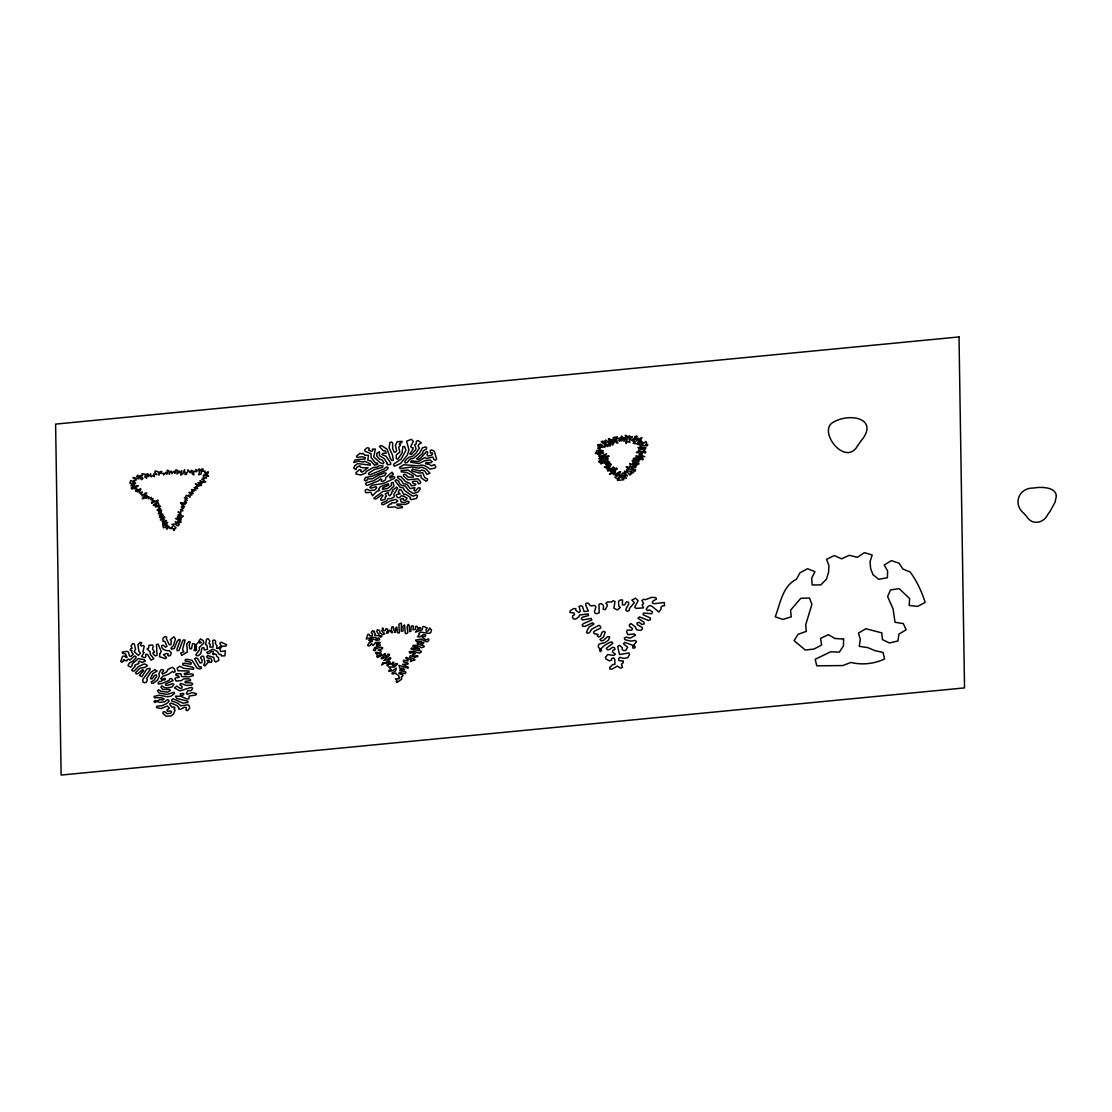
<?xml version="1.0" encoding="UTF-8"?>
<svg xmlns="http://www.w3.org/2000/svg" width="1112" height="1112" viewBox="0 0 1112 1112"><rect width="100%" height="100%" fill="white"/><g stroke="black" fill="none" stroke-linecap="round" stroke-linejoin="round"><path stroke-width="1.5" d="M857.63 445.69C845.815 467.054 818.668 432.804 832.012 423.019C849.304 411.801 879.564 418.473 861.383 440.477M625.639 439.713L626.209 437.683L625.278 435.265L626.723 435.668L627.515 437.53L625.986 443.507L627.557 441.506L629.92 442.493L628.586 436.849L629.35 435.668L630.254 437.141L632.492 436.557L630.17 438.865L631.491 440.394L633.312 438.698L633.103 441.7L634.646 439.977L634.674 436.682L637.176 436.085L635.869 437.516L636.008 439.518L637.551 438.142L638.399 438.211L638.205 439.518L633.256 443.368L637.148 443.855L640.303 438.225L641.971 437.739L640.734 440.074L641.457 440.95L639.08 441.964L637.996 444.578L639.372 444.675L639.942 442.659L642.444 441.909L642.819 442.965L641.207 443.966L642.903 444.022L645.891 441.408L646.795 443.007L645.613 444.744L647.851 444.814L646.781 445.954L640.498 445.161L640.192 446.218L642.041 446.913L637.982 447.705L639.706 448.775L643.848 447.372L646.058 447.955L640.762 449.568L645.141 449.873L643.278 451.541L645.78 451.778L645.405 452.931L640.79 451.722L638.552 449.873L638.58 451.514L636.272 452.487L642.069 453.335L642.236 454.377L639.845 453.779L639.039 454.655L644.835 456.684L635.786 455.948L636.356 456.99L642.11 457.602L643.264 459.284L642.625 459.798L638.107 457.727L637.162 458.519L639.539 459.159L639.692 460.243L634.882 458.019L633.298 458.519L639.011 461.786L632.311 460.159L632.603 461.8L638.913 463.482L638.747 464.163L632.575 463.468L636.898 465.233L636.133 466.164L629.753 463.523L630.49 465.15L629.67 466.873L632.881 466.317L635.786 467.471L631.394 467.874L631.866 469.139L635.633 469.681L634.896 471.46L633.673 470.056L631.171 470.098L627.627 466.651L626.139 466.943L628.892 469.153L626.598 469.5L626.89 470.626L633.645 472.239L632.394 473.17L630.254 472.475L631.032 474.101L630.004 475.032L627.126 471.988L624.402 471.182L625.722 472.753L625.208 473.337L622.567 473.198L626.195 474.268L627.529 475.839L624.013 475.255L622.65 476.019L624.972 476.45L626.487 478.396L621.26 477.368L623.901 479.731L617.494 480.426L622.372 474.657L621.886 474.143L617.202 478.966L614.922 477.201L619.301 474.893L620.635 471.627L619.148 471.877L618.731 473.907L616.854 475.491L615.534 475.158L617.785 472.989L614.38 474.755L613.212 474.337L615.603 471.738L609.404 474.407L617.341 468.833L616.354 467.999L610.321 471.724L614.338 467.957L613.421 466.943L610.891 469.764L607.944 471.071L607.486 470.529L611.03 468.319L607.319 469.153L606.485 468.402L610.53 466.109L605.665 467.679L604.372 467.137L611.378 464.594L610.53 463.787L605.818 464.733L609.668 462.953L609.529 461.869L604.636 463.523L608.292 460.91L600.772 463.843L602.718 461.591L608.139 458.978L607.736 457.838L604.303 459.756L602.843 459.353L599.674 462.564L598.617 461.647L602.106 458.575L609.154 456.156L605.97 455.976L598.868 458.811L606.638 453.779L599.159 456.712L598.77 455.753L600.911 453.974L597.436 454.169L599.771 453.043L602.982 453.39L603.51 452.375L599.326 452.097L595.462 453.613L597.019 450.221L598.006 451.152L603.177 450.735L599.02 449.86L600.258 448.372L597.895 448.553L598.089 447.455L599.66 446.732L602.329 447.455L600.424 445.439L597.881 445.954L597.658 444.842L600.911 444.3L604.024 447.26L605.373 446.746L604.497 445.676L605.109 445.147L607.903 446.635A2.766 2.113 -12.1 0 0 607.277 444.772L603.468 443.799L601.175 441.589L602.885 441.144L604.219 442.659L606.374 442.91L604.719 440.964L605.637 440.074L607.444 441.311L609.835 446.107L610.571 445.662L608.389 438.753L609.765 438.67L610.099 441.228L612.517 445.064L613.546 443.897L610.961 439.907L612.281 439.824L614.13 442.645L614.797 442.159L613.018 437.822L614.964 437.002L615.228 440.213L616.938 443.16L617.799 442.993L615.826 438.211L616.382 436.877L617.243 436.738L617.368 438.656L619.843 438.045L618.828 440.713L620.037 441.2L621.58 435.987L622.553 436.96L621.761 440.95L624.166 437.516L624.888 437.822L623.762 441.2L625.152 441.061M861.105 440.866L857.936 445.203M159.794 653.967L159.502 656.678L165.563 658.693L166.564 657.498L163.436 654.704L166.689 653.495L168.259 653.953L167.731 655.288L169.038 656.08L170.539 655.246L171.29 652.73L169.399 650.701C166.105 650.895 161.282 649.783 161.601 645.585L163.325 645.238L165.452 647.184L166.967 646.378L164.784 641.429L163.103 641.207L162.894 638.524L163.909 637.329L165.396 636.481L166.772 637.19L166.314 638.538L169.191 644.682L170.914 644.738L171.304 640.804L170.303 639.775L174 636.731L175.404 639.053L173.305 645.794L171.012 648.032L171.526 649.283L174.403 648.31L176.947 641.68L178.976 639.372L180.366 640.067L176.864 649.45L177.225 650.742L178.962 650.492L182.576 641.151L183.438 639.9L185.134 640.081L182.521 649.491L183.855 651.743L180.756 652.994L181.701 655.371L187.386 651.952L186.733 644.029L188.72 641.624L190.263 642.097L189.207 644.738L189.749 648.713L191.445 648.866L192.626 643.584L194.28 643.834L196.421 646.183L196.393 647.559L193.905 650.159L195.309 650.854L196.796 650.02L194.656 647.684L194.683 646.294L198.158 642.541L200.243 641.749L201.328 642.722L199.59 642.931L198.812 641.36L200.41 638.955L203.079 640.47L203.913 642.972L199.368 647.295L199.409 649.964L195.74 654.829L196.907 655.732L198.645 655.51L200.799 653.397L201.995 647.99L203.691 647.518L204.358 650.006L207.457 649.241L207.013 645.294L205.609 644.599L206.498 639.275L208.152 638.705L209.807 640.929L208.986 643.57L210.279 644.376L209.876 647.101L213.198 646.962L212.698 640.359L214.435 640.067L215.617 640.971L215.394 643.626L217.076 645.85L216.562 648.352L220.468 648.282L221.622 647.142L219.828 643.153L221.219 642.208L226.653 644.779L225.931 646.086L220.301 646.378L219.147 647.518L220.829 651.535L225.458 650.77L224.832 655.858L221.357 655.899L221.149 654.565L219.439 654.44L216.965 651.118L212.726 649.172L206.846 652.313L207.527 653.495L209.264 653.508L211.683 651.41L213.351 651.646L213.435 654.579L212.726 653.717L216.423 654.454L216.409 655.816L218.536 657.762L218.8 660.361L215.797 661.974L214.588 661.098L213.726 657.317L207.555 655.58L206.679 656.831L207.555 657.943L210.835 658.429L212.003 660.848L211.544 662.196L209.793 662.335L207.013 660.681L208.639 660L209.306 661.209L204.858 666.005L203.691 665.101L204.955 662.543L203.885 657.359L203.274 656.136L201.536 656.414L200.521 657.609L202.064 659.916L201.897 662.627L200.202 663.086L197.533 658.512L196.087 657.873L194.6 658.721L199.243 666.922L200.98 666.783L201.536 668.034L200.077 668.91L197.088 668.27L192.015 660.292L187.108 659.291L185.384 659.611L185.176 660.973L190.055 662.001L191.222 662.905L190.916 664.267L184.453 663.183L182.757 663.614L182.882 664.962L192.432 667.144L193.71 667.951L193.405 669.313L183.689 668.34L179.727 666.213L177.155 668.173L177.948 670.758L188.859 671.009L189.096 672.329L184.217 673.497L184.745 674.762L191.5 673.9L193.099 674.303L193.335 675.623L188.331 676.972L181.52 676.471L181.006 673.83L176.085 673.691L175.821 675.053L178.782 676.165L179.088 677.472L176.057 677.569L174.904 678.681L176.155 681.086L181.312 680.558L183.675 678.807L188.818 678.945L190.43 679.321L190.513 680.669L185.315 681.295L185.023 682.657L191.598 682.935L192.737 683.866L191.778 685.089L186.566 685.437L180.756 683.435L179.866 684.686L182.104 686.549L181.993 687.911L180.366 688.55L176.808 686.062L174.487 687.897L179.783 690.913L191.264 687.369L192.612 688.106L192.029 689.44L191.083 690.649L187.789 690.677L186.385 693.235L187.191 694.361L192.098 692.567L196.463 693.652L195.907 694.986L189.151 696.042L188.859 698.767L187.122 698.989L181.465 696.598L180.505 695.111L180.311 693.777L183.689 693.346L183.591 694.708L179.977 696.307L175.46 696.168L176.808 698.447L187.831 701.144L187.928 702.492L182.966 703.145L173.208 698.795L171.707 699.615L171.721 700.963L177.684 703.118L180.992 705.842L187.789 704.841L189.123 705.592L189.693 708.219L187.706 710.582L186.051 710.29L186.288 707.593L184.689 707.19L180.297 709.4L178.726 708.956L178.851 707.593L176.891 705.522L171.165 703.131L169.663 703.952L170.247 705.175L172.165 707.274L173.889 706.898L174.959 707.885L173.986 709.095L175.043 710.082L173.611 713.987L171.026 715.975L166.077 716.17L162.866 713.306L163.144 711.93L164.882 711.736L166.967 713.626L170.386 713.334L171.582 712.25L170.984 711.027L167.551 711.263L166.911 710.054L169.385 707.955L167.259 706.009L160.879 708.594L156.389 707.468L157.126 706.176L162.088 705.675L166.744 703.507L168.996 701.45L168.76 700.129L167.147 699.754L164.798 701.783L159.669 702.423L154.971 700.49L153.998 701.7L155.207 702.562L159.711 699.559L163.075 699.962L164.076 698.767L161.129 697.71L154.359 697.697L154.151 696.362L159.224 695.222L167.412 696.737L170.887 696.307L174.584 693.415L173.958 692.206L167.37 694.43L159.155 693.026L157.431 690.83L158.585 689.704L161.101 691.303L167.815 692.123L170.483 690.371L169.288 689.496L162.574 689.329L160.879 687.105L161.893 685.909L164.298 687.466L167.634 687.855L172.207 686.91L173.847 684.394L172.582 683.574L167.676 685.353L165.952 685.312L165.452 684.047L173.083 680.544L171.178 678.431L169.497 678.932L169.33 680.294L161.574 683.713L158.238 683.936L158.279 682.573L159.377 681.42L161.073 681.587L163.228 678.876L164.868 678.209L165.507 679.432L163.853 680.071L160.67 678.612L162.755 676.291L168.718 674.178L172.513 671.342L173.528 672.357L175.168 671.745L174.556 669.146L172.36 667.242L168.037 669.327L166.814 671.759L162.63 674.136L161.81 673.01L163.686 670.55L162.686 669.535L160.948 669.744L158.891 673.622L159.35 676.221L157.417 680.169L153.442 683.129L151.705 683.241L151.26 681.962L154.095 680.155L156.625 676.388L156.486 675.04L154.749 675.095L152.177 678.862L150.481 678.737L152.831 673.538L157.112 671.078L154.763 669.66L150.732 672.371L146.576 678.667L147.409 679.793L146.27 682.42L144.532 682.643L142.975 682.156L142.753 679.529L150.064 669.702L150.009 668.354L146.756 669.035L141.947 676.624L139.375 675.401L143.49 670.689L142.781 669.521L137.999 673.566L136.276 673.914L135.525 672.76L139.917 668.187L144.88 667.381L147.535 665.601L145.005 663.989L143.281 664.323L138.583 666.477L134.204 671.05L132.481 671.009L131.716 669.855L135.122 666.463L134.858 665.143L138.972 663.405L138.374 662.182L139.556 661.084L142.211 662.502L145.269 661.07L144.616 659.875L138.43 658.54L132.37 663.711L131.744 666.435L130.132 667.089L127.963 665.407L129.478 662.863L132.62 661.404L135.914 657.984L136.011 656.622L134.594 655.955L129.882 660.139L128.964 659.068L127.296 659.597L126.81 660.945L123.21 660.18L124.558 659.819L121.959 662.293L120.666 661.501L122.598 656.261L126.518 656.247L127.074 657.484L125.42 657.22L125.878 654.134L122.681 653.328L122.167 652.077L127.088 651.368L128.464 652.091L129.423 655.941L130.966 656.441L133.259 654.203L131.508 652.035L131.869 650.673L130.257 650.284L130.521 648.922L132.189 648.393L130.994 646.016L132.675 643.556L134.288 643.945L135.511 649.06L134.232 651.66L138.347 655.371L140.39 653.244L138.819 651.159L137.93 644.585L140.112 642.291L141.697 642.708L140.348 645.308L141.669 646.072L143.295 645.419L144.24 646.475L142.878 651.715L144.073 652.591L141.599 656.358L144.351 657.776L145.797 656.9L145.686 654.342L147.409 654.37L151.065 660.125L153.831 658.679L150.328 654.384L150.064 651.729L147.076 648.852L148.605 648.074L148.98 645.363L152.455 644.96L153.206 646.114L152.525 648.838L154.637 652.244L152.956 652.758L153.206 654.078L155.471 655.899L157.084 655.232L156.431 644.571L158.126 644.126L161.254 651.437L159.794 653.967M387.212 463.384L387.212 464.747L390.646 464.482L390.729 463.12L386.114 456.254L381.916 454.544L382.973 453.362L386.17 453.126L385.767 451.833L384.974 450.694L383.237 450.707L379.512 446.635L380.651 445.509L382.222 445.968L387.171 449.331L390.256 458.144L391.619 460.521L393.356 460.271L392.466 455.03L389.103 447.761L389.923 442.507L391.605 442.02L392.647 443.021L392.619 448.414L394.121 452.139L395.872 451.958L396.609 450.666L395.427 445.509L397.123 441.686L402.057 441.381L401.766 442.743L400.028 442.951L399.25 444.244L400.64 444.939L398.749 447.107L399.806 452.084L396.261 455.017L396.317 458.617L397.804 459.2L401.96 453.168L402.933 446.593L404.671 446.551L405.922 450.36L400.987 459.256L394.051 463.857L393.551 465.191L394.593 466.192L400.64 463.398L407.326 455.072L408.966 449.873L406.603 441.186L411.384 439.309L413.358 441.353L410.815 446.343L411.343 447.594L413.011 447.816L412.969 449.178L409.786 453.96L411.315 454.474L415.513 449.943L416.083 448.609L414.623 444.856L416.096 444.008L416.361 441.283L417.917 440.533L421.406 442.784L418.571 444.578L418.098 445.926L419.405 448.122L415.985 453.112L412.441 456.406L409.077 457.213L406.519 459.27L404.726 461.73L405.338 462.953L407.062 462.606L410.106 459.061L413.525 458.283L419.669 452.973L422.49 447.816L425.674 446.899L426.772 447.858L426.146 449.178L423.255 450.86L422.518 453.515L416.583 458.825L417.917 459.576L420.892 457.922L426.619 451.375L427.731 452.334L427.05 454.891L427.898 456.003L431.345 455.308L432.596 454.252L432.304 452.931L430.552 453.098L430.219 450.429L431.901 449.915L434.458 451.528L436.585 459.089L435.404 460.187L433.944 459.576L432.902 457.088L426.049 458.45L425.062 457.421L418.056 461.619L411.398 460.827L410.606 462.105L418.668 463.565L424.812 460.702L430.024 459.923L432.179 461.716L430.858 462.717L425.979 462.509L425.507 463.857L428.815 464.177L431.303 465.845L434.514 464.594L435.862 466.804L435.042 468.069L430.066 469.139C426.98 466.706 422.546 463.551 418.626 465.914L403.712 464.733L399.611 467.248L399.903 468.569L411.982 467.04L418.543 468.221L421.823 467.137L426.063 469.028L429.941 473.156L427.008 474.393L424.687 470.946L421.559 470.028L420.294 471.085L412.33 469.125L411.704 470.445L412.969 471.266L419.224 473.059L422.657 472.697L424.673 477.507L427.397 478.966L427.467 480.315L426.049 481.218L421.114 477.854L420.948 475.213L417.862 476.353L416.361 475.783L408.048 470.028L401.237 470.529L401.265 471.877L406.353 472.308L413.136 475.783L413.275 477.131L408.312 477.229L405.227 474.254L403.489 474.574L403.489 475.936L407.77 479.786L418.042 478.883L420.725 482.01L420.308 483.372L418.585 483.748L417.222 481.371L413.859 481.176L412.33 481.982L412.997 483.178L415.874 484.137L414.873 485.332L411.44 485.791L409.925 483.484L405.644 481.621L400.751 476.464L397.596 476.436L397.609 477.799L401.279 480.315L403.517 483.789L406.867 484.22L410.231 488.585L414.943 487.598L413.872 490.225L415.11 491.073L418.446 487.765L420.114 488.001L420.072 489.363L418.265 491.81L413.386 493.533L408.535 490.42L405.227 485.958L401.877 485.541L399.625 483.706L398.721 481.19L396.108 479.703L394.982 480.829L400.167 487.251L403.364 488.001L404.49 490.475L411.774 495.549L413.275 496.133L416.5 494.84L417.556 495.841L416.402 498.496L411.287 499.635L409.994 498.829L410.634 497.523L405.644 494.256L403.92 494.618L401.182 489.919L399.569 489.53L398.221 492.088L400.223 493.978L397.151 494.214L396.08 495.382L397.609 497.676L399.333 497.745L401.488 495.674L404.393 496.633L407.048 498.134L406.339 499.441L405.032 500.456L403.461 500.011L403.434 498.662L401.71 498.565L400.348 499.538L401.279 502.054L404.615 502.527L407.701 501.178L409.119 501.846L408.493 503.166L405.338 504.431L397.109 504.07L397.012 505.432L401.96 506.335L402.53 507.558L397.693 508.295L394.927 506.891L388.241 507.392L387.657 506.168L389.881 504.014L391.619 503.917L391.91 502.554L395.024 502.916L397.86 501.137L395.775 499.371L390.701 500.706L383.348 504.751L381.763 504.32L381.68 502.971L386.531 501.025L388.171 498.607L391.174 498.565L394.148 496.939L393.898 494.437L397.596 488.196L396.497 487.237L392.55 490.197L393.009 491.462L391.41 492.13L391.785 493.422L389.881 495.743L388.588 494.937L388.213 492.477L385.141 493.909L386.448 496.286L385.044 497.217L385.544 498.482L384.46 499.635L381.041 500.4L380.554 499.149L383.042 495.521L381.75 494.715L376.648 498.593L374.966 499.093L373.771 498.218L382.875 491.49L389.422 490.559L393.982 486.097L393.022 482.372L391.313 482.789L391.466 485.471L387.546 488.46L382.514 489.308L382.625 487.946L388.755 485.068L388.241 483.803L380.151 486.806L378.664 489.349L379.678 490.364L376.815 491.393L372.492 495.73L370.977 492.407L365.765 492.658L365.278 491.393L365.389 490.031L366.932 489.266L369.768 490.475L374.605 490.142L376.76 487.82L376.023 486.653L371.047 488.168L369.782 487.334L372.172 485.235L383.765 483.414L394.301 478.368L394.704 477.006L393.148 476.52L390.284 478.188L389.45 477.062L393.37 474.324L392.036 472.183L385.933 477.423L385.364 479.911L382.472 481.677L381.082 480.968L381.875 479.689L380.638 478.841L378.275 480.912L367.238 485.471L365.931 484.693L365.584 483.386L367.029 482.511L373.799 480.648L379.498 477.09L384.585 475.714L386.253 473.267L384.655 472.864L378.233 475.394L372.353 478.799L367.28 478.897L367.043 480.273L365.459 480.968L364.319 480.05L365.445 477.437L371.992 476.256L386.309 470.279L388.255 467.86L387.115 466.943L385.433 467.471L384.641 468.75L370.24 474.713L368.545 474.532L368.684 473.17L374.355 469.556L382.597 467.332L383.042 465.984L379.748 465.497L376.801 467.179L373.326 467.471L365.987 471.641L365.681 473.003L360.941 475.032L356.16 474.087L355.896 472.767L359.454 469.667L361.08 470.001L360.719 471.349L361.97 472.183L368.1 467.665L363.318 467.846L360.26 467.082L359.899 465.789L356.91 467.109L355.993 469.611L353.602 468.11L354.936 465.497L357.675 463.579L370.379 465.205L370.268 463.857L364.722 461.285L363.165 462.022L358.384 461.174L353.727 462.467L354.992 459.895L365.195 458.936L365.236 457.574L362.053 456.768L357.035 457.435L356.452 456.212L360.079 453.237L361.414 454.002L363.012 453.321L364.986 455.294L368.447 455.281L367.822 460.187L370.866 461.063L374.591 465.191L377.816 464.26L377.288 463.023L375.55 463.037L371.144 457.644L371.005 453.613L365.181 451.319L364.583 450.096L366.724 447.983L368.461 447.788L369.323 448.887L368.656 450.207L371.575 451.43L372.854 450.388L372.325 449.137L375.356 449.053L373.757 456.962L380.151 462.661L383.084 463.773L383.932 462.522L382.403 460.215L379.4 459.103L376.704 455.92L376.857 453.251L379.595 451.82L379.317 455.6L384.363 458.686L387.212 463.384M390.173 630.685L390.173 631.658L392.661 632.339L391.841 632.825L391.452 628.808L391.994 626.876L393.245 626.834L393.94 630.587L395.594 632.116L394.621 632.311L395.816 630.254L395.33 628.405L396.817 627.057L397.512 632.686L399.347 632.992L398.86 624.416L400.292 623.234L401.418 623.54L401.196 631.227L403.114 630.935L402.933 626.181L404.532 624.93L405.296 633.34L406.38 633.715L407.84 632.645L407.048 626.973L408.16 624.388L409.077 624.944L409.689 631.588L410.912 631.282L411.162 626.459L412.121 625.764L413.289 626.028L413.052 629.865L415.374 629.197L415.527 626.417L416.764 626.167L417.709 627.877L420.183 627.585L420.6 628.461L417.125 629.67L415.54 632.13L422.254 629.767L422.671 626.918L423.797 626.403L427.189 628.058L425.91 629.795L426.369 631.602L428.454 630.685L429.482 627.919L431.539 629.934L430.65 632.825L428.203 633.381L420.614 632.047L418.807 633.492L419.53 634.215L417.445 636.731L419.752 636.94L423.436 634.507L425.743 634.994L425.062 636.606L422.782 636.439L422.24 637.357L425.715 639.817L428.773 638.872L428.606 640.748L426.758 641.86L421.1 639.066L415.527 640.109L416.402 641.527L421.351 641.165L421.573 642.097L423.922 642.541L422.755 644.043L419.738 642.736L417.32 643.042L417.389 644.015L423.964 645.85L424.117 646.795L421.809 647.712L416.736 645.46L413.136 645.308L412.83 646.28L417.403 647.351L418.432 649.241L419.655 649.283L419.085 648.477L411.551 648.032L410.898 648.922L421.003 651.048L421.281 651.979L419.28 653.258L414.025 651.201L409.188 651.715L409.869 653.175L413.594 652.702L415.554 653.606L412.51 654.746L414.22 657.4L417.778 656.594L417.653 655.649L412.413 656.386L410.258 655.691L409.689 657.289L414.887 659.388L414.581 660.361L410.592 660.653L410.495 661.626L411.551 661.014L411.176 659.847L406.422 657.345L405.713 658.193L408.173 660.069L407.826 661.028L403.461 660.222L403.517 661.946L408.021 663.113L407.937 664.086L402.461 664.35L408.326 667.242L408.132 668.215L398.972 665.393L399.736 668.159L403.322 668.437L404.643 669.758L400.042 669.716L399.875 670.689L405.602 671.856L405.824 672.788L405.115 673.65L399.416 672.454L398.847 673.372L402.947 675.053L402.836 676.026L401.738 676.582L401.529 679.321L396.873 682.518L396.233 681.739L397.026 680.919L395.427 678.765L398.805 678.904L399.889 677.236L398.68 677.111L398.721 675.429L395.914 673.969L395.9 673.01L392.55 674.067L391.799 673.358L395.663 670.814L396.247 668.159L392.453 670.731L388.908 671.439L388.894 670.466L391.229 669.577L388.727 666.95L394.315 667.089L397.637 663.961L395.677 663.447L393.273 665.796L392.397 665.198L392.745 662.14L393.843 662.53L393.203 663.447L387.921 664.587L386.809 665.143L387.421 665.949L390.479 662.474L389.812 661.723L386.601 663.447L382.917 662.557L381.638 665.073L388.616 660.695L390.826 658.151L389.951 657.553L387.24 659.694L383.848 660.5L389.506 655.204L389.353 654.259L388.144 654.12L385.072 657.428L381.694 658.902L381.124 658.082L384.919 655.399L385.405 653.647L377.385 657.526L376.732 655.955L381.291 654.301L381.041 653.37L376.301 652.216L375.522 653.036L376.704 654.217L380.971 651.66L380.957 650.687L378.01 650.089L382.472 648.671L382.667 647.698L380.387 647.128L375.773 648.866L375.064 650.77L373.312 650.27L374.786 647.573L380.415 645.155L378.817 643.528L376.454 643.681L376.565 645.391L380.332 642.458L375.661 642.347L372.965 645.558L371.491 643.528L369.629 645.989L367.599 645.474L369.156 642.722L372.478 641.207L371.922 640.401L369.462 640.943L368.753 640.22L369.657 639.469L372.089 638.83L377.343 640.442L379.706 639.678L378.97 637.885L376.287 638.761L377.19 638.955L375.508 637.468L371.839 637.357L366.237 639.039L367.85 634.396L369.101 634.243L369.643 635.925L372.033 635.842L372.576 633.951L371.2 632.45L372.645 630.754L374.535 631.352L373.84 632.214L375.328 633.645L374.619 635.411L381.958 635.981L380.763 637.204L376.76 631.491L377.441 629.628L379.456 630.448L380.068 633.02L382.917 634.632L384.724 633.784L381.805 630.99L383.14 628.197L382.167 628.252L384.113 630.754L385.35 630.476L386.086 628.627L387.268 628.836L388.408 632.686L386.573 633.284L386.837 631.644L389.158 630.212L390.173 630.685M623.109 661.209L623.095 662.905L621.455 664.17L622.498 667.353L620.482 668.187L617.382 666.074L611.836 669.188L609.723 668.951L609.932 667.242L612.781 664.601L614.964 664.267L614.755 659.36L613.741 657.943L611.614 658.499L611.503 660.194L609.39 660.82L606.026 659.041L605.414 657.456L607.694 654.607L613.782 655.385L615.395 654.106L612.49 652.007L612.99 650.312L614.978 649.436L614.588 647.796L612.656 647.184L609.404 649.616L607.221 649.742L606.304 648.296L612.851 643.264L611.725 641.902L609.598 642.486L604.163 645.627L599.632 650.089L600.23 651.674L601.578 650.214L598.52 647.448L598.27 645.794L599.007 644.126L605.136 642.527L608.5 640.081L609.723 636.912L607.652 636.55L603.26 640.595L601.078 640.832L599.966 639.469L603.427 637.106L605.248 632.144L603.496 631.296L601.842 632.561L600.675 635.911L598.895 637.037L597.269 636.036L598.131 634.41L594.1 633.715L593.544 632.13L595.087 630.796L600.786 627.988L600.48 626.334L598.895 625.319L591.695 629.211L589.707 632.394L587.817 633.395L586.427 632.214L588.762 627.279L593.975 623.971L592.501 622.845L584.815 626.417L582.674 626.251L582.243 624.624L583.925 623.401L591.834 620.023L591.195 618.453L582.744 619.94L581.242 618.842L582.285 617.257L588.47 615.548L588.137 613.893L579.519 615.047L578.977 616.743L575.613 619.134L573.486 618.897L572.513 617.466L572.736 615.77L574.543 614.658L574.084 613.046L569.928 612.448L570.15 610.738L573.667 608.584L575.808 608.709L575.891 610.391L578.852 612.545L580.422 611.225L579.032 606.415L581.103 605.692L582.632 606.763L584.036 611.572L588.359 610.974L585.704 604.997L585.996 603.288L588.178 603.079L590.375 605.804L594.739 605.54L595.962 606.832L594.42 611.836L595.101 613.379L597.213 613.615L599.201 612.74L598.993 604.33L601.05 603.594L602.662 604.594L603.566 606.054L603.19 609.432L605.359 609.473L607.11 606.221L607.194 604.525L605.873 603.288L607.388 601.926L611.503 601.981L613.171 600.744L615.019 601.481L613.893 608.181L617.327 609.946L620.343 607.388L618.911 606.235L618.508 602.899L618.717 601.189L620.357 599.938L622.525 599.98L622.4 604.886L624.555 604.942L626.529 601.773L628.558 602.231L628.822 603.885L626.056 608.709L625.945 610.405L627.599 611.364L629.392 610.238L629.406 608.542L634.354 602.648L631.88 600.077L635.522 598.173L638.135 600.675L634.73 607.11L635.967 608.403L643.556 607.861L642.124 604.858L643.639 603.51L641.958 600.619L643.445 599.257L645.488 599.688L651.576 597.366L655.746 597.547L656.497 599.076L652.813 601.217L652.327 602.912L654.12 603.719L664.267 602.509L664.559 605.748L662.377 605.887L660.959 607.305L661.126 608.973L658.916 612.045L651.993 606.332L650.27 605.442L648.254 606.276L646.183 609.334L647.448 610.599L649.533 609.918L652.563 612.059L651.827 613.727L643.417 613.073L643.111 614.769L650.172 617.911L650.548 619.551L648.616 620.496L639.469 616.91L637.968 618.272L644.043 622.289L644.112 623.985L641.971 624.485L639.039 622.303L636.94 622.942L637.218 624.596L642.124 627.39L642.416 629.044L640.86 630.365L636.634 629.92L635.341 626.89L630.949 623.568L629.309 624.833L629.628 626.473L632.631 628.669L631.658 630.282L627.376 629.99L626.584 631.63L627.835 634.632L634.132 633.979L635.536 635.147L630.143 638.191L626.181 637.12L624.318 638.163L624.93 639.734L630.977 641.124L635.188 640.415L636.509 641.638L632.603 646.6L633.062 648.254L635.216 647.698L634.716 646.058L624.819 642.361L623.471 643.806L627.654 647.24L625.708 650.437L623.526 650.576L622.136 649.394L622.317 647.698L619.537 645.377L617.688 646.447L619.551 654.537L629.003 652.939L629.503 654.537L627.71 657.72L623.665 658.401L619.759 657.331L618.606 658.874L618.967 660.514L623.109 661.209M161.601 471.544L160.614 473.42L163.492 473.309L163.631 474.991L165.757 472.294L166.425 474.115L167.259 473.851L167.147 470.126L168.676 470.64L169.219 474.365L170.622 471.266L171.484 471.14L171.86 473.726L173.931 471.279L174.931 473.406L175.515 470.154L176.975 469.931L176.961 473.907L177.823 473.74L178.226 471.029L179.101 470.932L179.741 472.836L181.826 470.626L180.714 475.088L182.799 473.92L184.578 469.57L185.092 474.657L186.705 474.24L186.371 472.961L188.234 471.53L187.97 469.82L190.305 472.864L191.264 470.334L192.112 470.418L192.154 473.768L193.78 475.005L193.752 471.057L196.365 471.766L195.837 469.403L197.992 470.988L199.145 468.847L200.23 469.737L198.603 474.824L200.952 474.157L201.897 468.819L203.204 469.139L202.634 471.516L205.095 471.015L204.733 473.17L208.361 471.794L208.208 473.156L203.274 475.477L207.388 474.991L208.514 476.353L206.206 476.019L206.457 478.202L203.704 476.881L203.01 477.354L204.566 478.841L201.717 479.175L205.664 481.857L204.108 482.413L199.882 480.787L202.203 483.206L197.894 482.594L201.564 485.013L201.147 485.638L195.281 483.915L199.034 486.097L195.559 486.708L197.727 488.543L194.155 487.626L196.032 490.1L191.723 489.572L194.072 491.059L191.389 491.337L193.307 493.547L188.859 492.421L191.945 494.951L188.415 495.243L190.18 496.981L186.218 495.285L185.773 497.092L184.411 497.745L187.567 498.245L184.912 499.858L187.358 500.317L184.425 501.609L186.566 502.541L186.19 503.194L180.561 502.707L181.173 503.68L185.078 504.417L181.562 504.792L184.689 506.933L181.325 507.002L183.577 508.392L180.603 509.602L182.993 510.742L180.644 510.616L180.867 512.646L177.976 511.979L181.034 514.328L177.92 514.925L183.299 516.121L181.548 517.608L177.892 516.371L177.35 516.955L179.532 517.761L179.213 518.428L175.543 518.498L178.476 519.499L180.95 518.817L181.214 519.943L177.475 521.083L181.256 522.056L178.434 523.196L175.223 521.889L179.268 524.655L178.254 525.726L176.655 525.531L175.515 523.905L171.943 524.336L176.016 527.839L173.583 530.521L174.056 528.784L171.846 528.7L172.318 526.88L169.983 528.687L169.135 526.671L166.717 529.34L166.022 527.449L168.107 526.087L167.634 525.086L163.464 527.88L162.783 525.295L165.744 524.961L167.731 522.348L162.936 524.127L162.713 523.126L166.536 520.555L162.699 522.112L162.143 521.625L164.562 519.068L160.378 520.055L161.045 518.748L164.854 517.177L159.489 517.455L163.52 515.287L159.28 515.787L162.588 513.897L158.182 513.744L161.504 511.881L158.946 512.145L158.363 511.284L161.629 510.269L156.973 510.2L160.587 508.865L158.238 508.114L160.475 506.363L159.975 505.863L155.332 506.836L158.933 504.959L158.251 502.832L154.943 505.446L153.234 505.321L157.904 501.345L158.001 500.039L151.607 503.347L151.649 502.304L154.401 500.817L152.108 500.914L153.108 498.635L150.787 499.663L151.51 497.356L148.23 498.788L149.05 496.842L148.23 496.689L145.769 498.245L147.27 495.757L146.492 495.521L143.962 498.426L142.253 498.76L146.84 493.005L145.116 493.102L142.03 495.994L142.614 494.729L140.737 494.006L142.392 492.004L140.154 493.116L139.361 492.894L139.751 491.17L137.082 491.754L140.751 489.892L140.682 488.668L135.469 491.156L136.984 488.919L134.357 488.793L138.249 485.708L136.512 485.791L132.022 489.127L131.188 488.015L134.747 485.068L131.007 485.708L135.678 483.15L132.342 482.872L130.994 483.845L129.909 483.011L130.632 480.551L134.719 481.927L133.954 480.44L136.206 480.106L135.817 479.008L133.009 478.035L133.329 477.382L138.861 478.938L136.804 476.214L137.666 475.171L141.655 479.717L143.017 478.382L139.876 475.644L142.586 475.561L142.016 473.684L145.63 474.365L144.81 477.034L146.645 478.188L147.104 473.712L148.271 474.143L147.896 476.172L148.66 476.436L150.648 473.781L150.954 476.895L152.65 475.686L154.359 476.617L153.525 473.879L156.959 474.755L154.763 472.1L155.458 470.932L158.099 471.669L159.03 475.185L160.086 471.502L161.601 471.544M843.577 639.011L843.494 645.808L839.338 652.132L830.733 651.757L815.207 659.277L816.764 665.824L842.785 665.56L850.93 662.446C862.008 665.184 874.282 663.864 884.582 658.971L883.011 652.438L874.908 650.617L867.61 647.559L859.256 646.336L860.313 639.511L858.506 633.048L865.859 628.753L881.774 632.853L882.414 639.567L889.419 643L897.968 640.957L898.885 634.132L906.155 629.767L903.333 623.596L895.021 622.275L893.089 608.973L887.626 596.56L890.517 589.916L899.205 588.665L909.644 598.631L909.185 605.442L917.622 606.415L925.17 602.37C921.681 591.626 916.872 581.006 910.2 572.096L902.916 568.996L899.094 563.228L891.449 560.643L884.151 564.993L887.626 570.915L887.404 577.712L878.758 579.31L872.976 574.737L870.613 568.413L870.029 561.699L872.197 554.944L864.344 552.664L857.38 557.334L849.387 555.305L841.464 558.808L834.306 555.555L826.563 559.336L828.954 565.647L828.537 572.458L826.424 579.227L820.809 584.898L812.135 584.968L811.663 578.24L814.957 571.665L807.548 568.732L800.014 572.791L796.387 579.282C782.473 586.149 780.332 603.566 775.245 616.826L782.876 619.426L791.271 616.84L790.562 610.14L800.821 598.284L809.522 598.061L811.899 604.372L805.727 624.652L806.325 631.366L798.082 634.299L794.079 640.679L805.296 650.02L814.012 649.074L821.573 645.029L820.573 638.385L828.384 634.688L835.015 638.51L843.577 639.011M1056.4 495.966L1055.093 502.151L1050.131 511.214A89.252 68.166 -12.1 0 1 1047.712 514.578C1043.612 523.335 1032.061 525.531 1026.737 516.593A89.252 68.166 -12.1 0 1 1024.235 513.716C1012.42 504.431 1018.495 487.695 1033.548 488.043A32.637 24.937 -12.1 0 1 1040.04 487.417C1046.072 487.376 1055.663 488.377 1056.4 495.966M959.017 336.936L55.6 424.103L61.118 775.064L964.535 687.897L959.017 336.936"/></g></svg>
